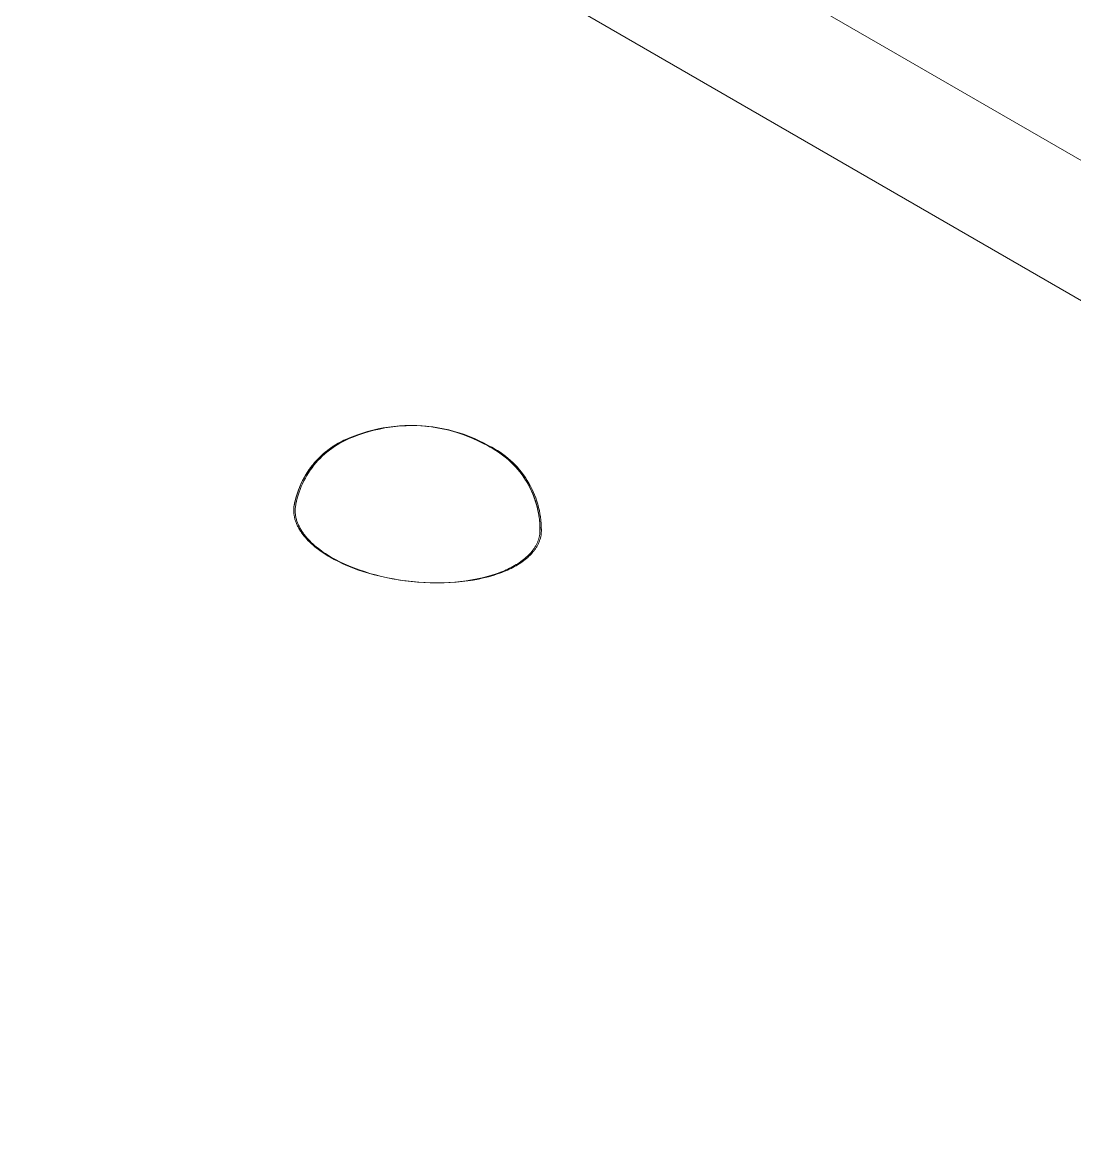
# Model space of a CAD drawing. Header units: millimetres. Extents: x -75 to 3710, y -20 to 2482.
# Drawn here: x 2582.9 to 2633.4, y 1341.4 to 1395.1 of the extents above; entities that cross this region are included whole.
import ezdxf

# ---------------------------------------------------------------- set-up
doc = ezdxf.new("R2010")
doc.units = ezdxf.units.MM
doc.layers.add('ZANO_R', color=7, linetype='Continuous', lineweight=0)

msp = doc.modelspace()

# ---------------------------------------------------------------- linework, layer by layer
at = {"layer": 'ZANO_R'}
for p, q in [((2546.639, 1438.742), (3541.443, 864.391)), ((2541.628, 1434.928), (2703.688, 1341.363)), ((2599.492, 1375.488), (2599.742, 1375.554)), ((2599.492, 1375.488), (2599.742, 1375.554)), ((2599.492, 1375.488), (2599.742, 1375.554)), ((2599.492, 1375.488), (2599.742, 1375.554)), ((2599.561, 1375.483), (2599.81, 1375.55)), ((2599.742, 1375.554), (2599.993, 1375.613)), ((2599.742, 1375.554), (2599.993, 1375.613)), ((2599.742, 1375.554), (2599.993, 1375.613)), ((2599.742, 1375.554), (2599.993, 1375.613)), ((2599.81, 1375.55), (2600.062, 1375.608)), ((2599.993, 1375.613), (2600.247, 1375.662)), ((2599.993, 1375.613), (2600.247, 1375.662)), ((2599.993, 1375.613), (2600.247, 1375.662)), ((2599.993, 1375.613), (2600.247, 1375.662)), ((2600.062, 1375.608), (2600.315, 1375.657)), ((2600.247, 1375.662), (2600.501, 1375.703)), ((2600.247, 1375.662), (2600.501, 1375.703)), ((2600.247, 1375.662), (2600.501, 1375.703)), ((2600.247, 1375.662), (2600.501, 1375.703)), ((2600.315, 1375.657), (2600.57, 1375.698)), ((2600.501, 1375.703), (2600.758, 1375.735)), ((2600.501, 1375.703), (2600.758, 1375.735)), ((2600.501, 1375.703), (2600.758, 1375.735)), ((2600.501, 1375.703), (2600.758, 1375.735)), ((2600.57, 1375.698), (2600.826, 1375.73)), ((2600.758, 1375.735), (2601.015, 1375.758)), ((2600.758, 1375.735), (2601.015, 1375.758)), ((2600.758, 1375.735), (2601.015, 1375.758)), ((2600.758, 1375.735), (2601.015, 1375.758)), ((2600.826, 1375.73), (2601.083, 1375.753)), ((2601.015, 1375.758), (2601.272, 1375.772)), ((2601.015, 1375.758), (2601.272, 1375.772)), ((2601.015, 1375.758), (2601.272, 1375.772)), ((2601.015, 1375.758), (2601.272, 1375.772)), ((2601.083, 1375.753), (2601.341, 1375.767)), ((2601.272, 1375.772), (2601.53, 1375.777)), ((2601.272, 1375.772), (2601.53, 1375.777)), ((2601.272, 1375.772), (2601.53, 1375.777)), ((2601.272, 1375.772), (2601.53, 1375.777)), ((2601.341, 1375.767), (2601.599, 1375.772)), ((2601.53, 1375.777), (2601.789, 1375.774)), ((2601.53, 1375.777), (2601.789, 1375.774)), ((2601.53, 1375.777), (2601.789, 1375.774)), ((2601.53, 1375.777), (2601.789, 1375.774)), ((2601.599, 1375.772), (2601.857, 1375.769)), ((2601.789, 1375.774), (2602.046, 1375.761)), ((2601.789, 1375.774), (2602.046, 1375.761)), ((2601.789, 1375.774), (2602.046, 1375.761)), ((2601.789, 1375.774), (2602.046, 1375.761)), ((2601.857, 1375.769), (2602.115, 1375.756)), ((2602.046, 1375.761), (2602.304, 1375.74)), ((2602.046, 1375.761), (2602.304, 1375.74)), ((2602.046, 1375.761), (2602.304, 1375.74)), ((2602.046, 1375.761), (2602.304, 1375.74)), ((2602.115, 1375.756), (2602.372, 1375.735)), ((2602.304, 1375.74), (2602.56, 1375.71)), ((2602.304, 1375.74), (2602.56, 1375.71)), ((2602.304, 1375.74), (2602.56, 1375.71)), ((2602.304, 1375.74), (2602.56, 1375.71)), ((2602.372, 1375.735), (2602.628, 1375.705)), ((2602.56, 1375.71), (2602.815, 1375.671)), ((2602.56, 1375.71), (2602.815, 1375.671)), ((2602.56, 1375.71), (2602.815, 1375.671)), ((2602.56, 1375.71), (2602.815, 1375.671)), ((2602.628, 1375.705), (2602.883, 1375.666)), ((2602.815, 1375.671), (2603.069, 1375.623)), ((2602.815, 1375.671), (2603.069, 1375.623)), ((2602.815, 1375.671), (2603.069, 1375.623)), ((2602.815, 1375.671), (2603.069, 1375.623)), ((2602.883, 1375.666), (2603.137, 1375.618)), ((2603.069, 1375.623), (2603.321, 1375.567)), ((2603.069, 1375.623), (2603.321, 1375.567)), ((2603.069, 1375.623), (2603.321, 1375.567)), ((2603.069, 1375.623), (2603.321, 1375.567)), ((2603.137, 1375.618), (2603.389, 1375.562)), ((2603.321, 1375.567), (2603.57, 1375.501)), ((2603.321, 1375.567), (2603.57, 1375.501)), ((2603.321, 1375.567), (2603.57, 1375.501)), ((2603.321, 1375.567), (2603.57, 1375.501)), ((2603.389, 1375.562), (2603.639, 1375.496)), ((2598.087, 1374.927), (2598.218, 1374.998)), ((2598.087, 1374.927), (2598.218, 1374.998)), ((2598.091, 1374.928), (2598.22, 1374.999)), ((2598.096, 1374.931), (2598.225, 1375.001)), ((2598.156, 1374.922), (2598.286, 1374.993)), ((2598.218, 1374.998), (2598.35, 1375.064)), ((2598.218, 1374.998), (2598.35, 1375.064)), ((2598.22, 1374.999), (2598.352, 1375.065)), ((2598.225, 1375.001), (2598.356, 1375.066)), ((2598.286, 1374.993), (2598.418, 1375.059)), ((2598.35, 1375.064), (2598.485, 1375.126)), ((2598.35, 1375.064), (2598.485, 1375.126)), ((2598.352, 1375.065), (2598.486, 1375.127)), ((2598.356, 1375.066), (2598.489, 1375.128)), ((2598.418, 1375.059), (2598.553, 1375.121)), ((2598.485, 1375.126), (2598.622, 1375.184)), ((2598.485, 1375.126), (2598.622, 1375.184)), ((2598.486, 1375.127), (2598.622, 1375.184)), ((2598.489, 1375.128), (2598.624, 1375.184)), ((2598.553, 1375.121), (2598.69, 1375.179)), ((2598.622, 1375.184), (2598.76, 1375.236)), ((2598.622, 1375.184), (2598.76, 1375.236)), ((2598.622, 1375.184), (2598.76, 1375.236)), ((2598.624, 1375.184), (2598.76, 1375.236)), ((2598.69, 1375.179), (2598.829, 1375.231)), ((2598.76, 1375.236), (2599.002, 1375.328)), ((2598.76, 1375.236), (2599.002, 1375.328)), ((2598.76, 1375.236), (2599.002, 1375.328)), ((2598.76, 1375.236), (2599.002, 1375.328)), ((2598.829, 1375.231), (2599.07, 1375.324)), ((2599.002, 1375.328), (2599.246, 1375.412)), ((2599.002, 1375.328), (2599.246, 1375.412)), ((2599.002, 1375.328), (2599.246, 1375.412)), ((2599.002, 1375.328), (2599.246, 1375.412)), ((2599.07, 1375.324), (2599.314, 1375.407)), ((2599.246, 1375.412), (2599.492, 1375.488)), ((2599.246, 1375.412), (2599.492, 1375.488)), ((2599.246, 1375.412), (2599.492, 1375.488)), ((2599.246, 1375.412), (2599.492, 1375.488)), ((2599.314, 1375.407), (2599.561, 1375.483)), ((2603.57, 1375.501), (2603.818, 1375.428)), ((2603.57, 1375.501), (2603.818, 1375.428)), ((2603.57, 1375.501), (2603.818, 1375.428)), ((2603.57, 1375.501), (2603.818, 1375.428)), ((2603.639, 1375.496), (2603.886, 1375.423)), ((2603.818, 1375.428), (2604.062, 1375.346)), ((2603.818, 1375.428), (2604.062, 1375.346)), ((2603.818, 1375.428), (2604.062, 1375.346)), ((2603.818, 1375.428), (2604.062, 1375.346)), ((2603.886, 1375.423), (2604.131, 1375.341)), ((2604.062, 1375.346), (2604.304, 1375.255)), ((2604.062, 1375.346), (2604.304, 1375.255)), ((2604.062, 1375.346), (2604.304, 1375.255)), ((2604.062, 1375.346), (2604.304, 1375.255)), ((2604.131, 1375.341), (2604.372, 1375.25)), ((2604.304, 1375.255), (2604.543, 1375.156)), ((2604.304, 1375.255), (2604.543, 1375.156)), ((2604.304, 1375.255), (2604.543, 1375.156)), ((2604.304, 1375.255), (2604.543, 1375.156)), ((2604.372, 1375.25), (2604.611, 1375.151)), ((2604.543, 1375.156), (2604.777, 1375.049)), ((2604.543, 1375.156), (2604.777, 1375.049)), ((2604.543, 1375.156), (2604.777, 1375.049)), ((2604.543, 1375.156), (2604.777, 1375.049)), ((2604.611, 1375.151), (2604.846, 1375.044)), ((2604.777, 1375.049), (2605.009, 1374.934)), ((2604.777, 1375.049), (2605.009, 1374.934)), ((2604.777, 1375.049), (2605.009, 1374.934)), ((2604.777, 1375.049), (2605.009, 1374.934)), ((2604.846, 1375.044), (2605.077, 1374.929)), ((2597.364, 1374.41), (2597.477, 1374.506)), ((2597.364, 1374.41), (2597.477, 1374.506)), ((2597.371, 1374.415), (2597.483, 1374.51)), ((2597.381, 1374.423), (2597.493, 1374.518)), ((2597.433, 1374.405), (2597.545, 1374.501)), ((2597.477, 1374.506), (2597.593, 1374.598)), ((2597.477, 1374.506), (2597.593, 1374.598)), ((2597.483, 1374.51), (2597.599, 1374.602)), ((2597.493, 1374.518), (2597.608, 1374.608)), ((2597.545, 1374.501), (2597.662, 1374.593)), ((2597.593, 1374.598), (2597.712, 1374.687)), ((2597.593, 1374.598), (2597.712, 1374.687)), ((2597.599, 1374.602), (2597.718, 1374.69)), ((2597.608, 1374.608), (2597.726, 1374.695)), ((2597.662, 1374.593), (2597.781, 1374.682)), ((2597.712, 1374.687), (2597.835, 1374.771)), ((2597.712, 1374.687), (2597.835, 1374.771)), ((2597.718, 1374.69), (2597.839, 1374.774)), ((2597.726, 1374.695), (2597.847, 1374.778)), ((2597.781, 1374.682), (2597.903, 1374.766)), ((2597.835, 1374.771), (2597.96, 1374.851)), ((2597.835, 1374.771), (2597.96, 1374.851)), ((2597.839, 1374.774), (2597.964, 1374.853)), ((2597.847, 1374.778), (2597.97, 1374.856)), ((2597.903, 1374.766), (2598.028, 1374.846)), ((2597.96, 1374.851), (2598.087, 1374.927)), ((2597.96, 1374.851), (2598.087, 1374.927)), ((2597.964, 1374.853), (2598.091, 1374.928)), ((2597.97, 1374.856), (2598.096, 1374.931)), ((2598.028, 1374.846), (2598.156, 1374.922)), ((2605.009, 1374.934), (2605.236, 1374.811)), ((2605.009, 1374.934), (2605.236, 1374.811)), ((2605.009, 1374.934), (2605.236, 1374.811)), ((2605.009, 1374.934), (2605.236, 1374.811)), ((2605.077, 1374.929), (2605.304, 1374.806)), ((2605.236, 1374.811), (2605.375, 1374.74)), ((2605.236, 1374.811), (2605.375, 1374.74)), ((2605.236, 1374.811), (2605.375, 1374.74)), ((2605.236, 1374.811), (2605.374, 1374.741)), ((2605.304, 1374.806), (2605.443, 1374.735)), ((2605.374, 1374.741), (2605.509, 1374.665)), ((2605.375, 1374.74), (2605.512, 1374.664)), ((2605.375, 1374.74), (2605.511, 1374.664)), ((2605.375, 1374.74), (2605.512, 1374.664)), ((2605.443, 1374.735), (2605.581, 1374.659)), ((2605.509, 1374.665), (2605.642, 1374.585)), ((2605.511, 1374.664), (2605.645, 1374.584)), ((2605.512, 1374.664), (2605.647, 1374.583)), ((2605.512, 1374.664), (2605.647, 1374.583)), ((2605.581, 1374.659), (2605.715, 1374.578)), ((2605.642, 1374.585), (2605.772, 1374.5)), ((2605.645, 1374.584), (2605.776, 1374.498)), ((2605.647, 1374.583), (2605.778, 1374.498)), ((2605.647, 1374.583), (2605.778, 1374.498)), ((2605.715, 1374.578), (2605.846, 1374.493)), ((2605.772, 1374.5), (2605.899, 1374.411)), ((2605.776, 1374.498), (2605.904, 1374.409)), ((2605.778, 1374.498), (2605.906, 1374.408)), ((2605.778, 1374.498), (2605.906, 1374.408)), ((2605.846, 1374.493), (2605.975, 1374.403)), ((2596.853, 1373.873), (2596.948, 1373.987)), ((2596.853, 1373.873), (2596.948, 1373.987)), ((2596.861, 1373.882), (2596.956, 1373.996)), ((2596.874, 1373.897), (2596.968, 1374.009)), ((2596.922, 1373.868), (2597.016, 1373.982)), ((2596.948, 1373.987), (2597.047, 1374.098)), ((2596.948, 1373.987), (2597.047, 1374.098)), ((2596.956, 1373.996), (2597.054, 1374.106)), ((2596.968, 1374.009), (2597.066, 1374.118)), ((2597.016, 1373.982), (2597.115, 1374.093)), ((2597.047, 1374.098), (2597.149, 1374.206)), ((2597.047, 1374.098), (2597.149, 1374.206)), ((2597.054, 1374.106), (2597.156, 1374.212)), ((2597.066, 1374.118), (2597.168, 1374.223)), ((2597.115, 1374.093), (2597.217, 1374.201)), ((2597.149, 1374.206), (2597.255, 1374.31)), ((2597.149, 1374.206), (2597.255, 1374.31)), ((2597.156, 1374.212), (2597.262, 1374.315)), ((2597.168, 1374.223), (2597.273, 1374.325)), ((2597.217, 1374.201), (2597.323, 1374.305)), ((2597.255, 1374.31), (2597.364, 1374.41)), ((2597.255, 1374.31), (2597.364, 1374.41)), ((2597.262, 1374.315), (2597.371, 1374.415)), ((2597.273, 1374.325), (2597.381, 1374.423)), ((2597.323, 1374.305), (2597.433, 1374.405)), ((2605.899, 1374.411), (2606.023, 1374.318)), ((2605.904, 1374.409), (2606.029, 1374.314)), ((2605.906, 1374.408), (2606.031, 1374.313)), ((2605.906, 1374.408), (2606.031, 1374.313)), ((2605.975, 1374.403), (2606.1, 1374.308)), ((2606.023, 1374.318), (2606.144, 1374.221)), ((2606.029, 1374.314), (2606.151, 1374.216)), ((2606.031, 1374.313), (2606.153, 1374.214)), ((2606.031, 1374.313), (2606.153, 1374.214)), ((2606.1, 1374.308), (2606.222, 1374.209)), ((2606.144, 1374.221), (2606.261, 1374.119)), ((2606.151, 1374.216), (2606.269, 1374.113)), ((2606.153, 1374.214), (2606.271, 1374.111)), ((2606.153, 1374.214), (2606.271, 1374.111)), ((2606.222, 1374.209), (2606.34, 1374.106)), ((2606.261, 1374.119), (2606.375, 1374.013)), ((2606.269, 1374.113), (2606.383, 1374.007)), ((2606.271, 1374.111), (2606.386, 1374.004)), ((2606.271, 1374.111), (2606.386, 1374.004)), ((2606.34, 1374.106), (2606.454, 1373.999)), ((2606.375, 1374.013), (2606.485, 1373.904)), ((2606.383, 1374.007), (2606.494, 1373.896)), ((2606.386, 1374.004), (2606.497, 1373.893)), ((2606.386, 1374.004), (2606.497, 1373.893)), ((2606.454, 1373.999), (2606.565, 1373.888)), ((2606.485, 1373.904), (2606.591, 1373.791)), ((2596.442, 1373.257), (2596.516, 1373.386)), ((2596.442, 1373.257), (2596.516, 1373.386)), ((2596.449, 1373.271), (2596.523, 1373.398)), ((2596.462, 1373.293), (2596.536, 1373.419)), ((2596.51, 1373.252), (2596.584, 1373.381)), ((2596.516, 1373.386), (2596.594, 1373.512)), ((2596.516, 1373.386), (2596.594, 1373.512)), ((2596.523, 1373.398), (2596.602, 1373.524)), ((2596.536, 1373.419), (2596.614, 1373.543)), ((2596.584, 1373.381), (2596.662, 1373.507)), ((2596.594, 1373.512), (2596.676, 1373.635)), ((2596.594, 1373.512), (2596.676, 1373.635)), ((2596.602, 1373.524), (2596.684, 1373.646)), ((2596.614, 1373.543), (2596.697, 1373.664)), ((2596.662, 1373.507), (2596.744, 1373.63)), ((2596.676, 1373.635), (2596.763, 1373.756)), ((2596.676, 1373.635), (2596.763, 1373.756)), ((2596.684, 1373.646), (2596.771, 1373.766)), ((2596.697, 1373.664), (2596.783, 1373.782)), ((2596.744, 1373.63), (2596.831, 1373.751)), ((2596.763, 1373.756), (2596.853, 1373.873)), ((2596.763, 1373.756), (2596.853, 1373.873)), ((2596.771, 1373.766), (2596.861, 1373.882)), ((2596.783, 1373.782), (2596.874, 1373.897)), ((2596.831, 1373.751), (2596.922, 1373.868)), ((2606.494, 1373.896), (2606.6, 1373.782)), ((2606.497, 1373.893), (2606.604, 1373.779)), ((2606.497, 1373.893), (2606.604, 1373.779)), ((2606.565, 1373.888), (2606.672, 1373.774)), ((2606.591, 1373.791), (2606.693, 1373.674)), ((2606.6, 1373.782), (2606.703, 1373.664)), ((2606.604, 1373.779), (2606.706, 1373.66)), ((2606.604, 1373.779), (2606.706, 1373.66)), ((2606.672, 1373.774), (2606.775, 1373.655)), ((2606.693, 1373.674), (2606.791, 1373.554)), ((2606.703, 1373.664), (2606.801, 1373.543)), ((2606.706, 1373.66), (2606.805, 1373.538)), ((2606.706, 1373.66), (2606.805, 1373.538)), ((2606.775, 1373.655), (2606.873, 1373.533)), ((2606.791, 1373.554), (2606.885, 1373.43)), ((2606.801, 1373.543), (2606.895, 1373.418)), ((2606.805, 1373.538), (2606.899, 1373.413)), ((2606.805, 1373.538), (2606.899, 1373.413)), ((2606.873, 1373.533), (2606.968, 1373.408)), ((2606.885, 1373.43), (2606.975, 1373.303)), ((2606.895, 1373.418), (2606.985, 1373.29)), ((2606.899, 1373.413), (2606.989, 1373.284)), ((2606.899, 1373.413), (2606.989, 1373.284)), ((2606.968, 1373.408), (2607.057, 1373.28)), ((2596.192, 1372.719), (2596.248, 1372.857)), ((2596.192, 1372.719), (2596.248, 1372.857)), ((2596.199, 1372.737), (2596.255, 1372.873)), ((2596.209, 1372.765), (2596.266, 1372.9)), ((2596.248, 1372.857), (2596.308, 1372.992)), ((2596.248, 1372.857), (2596.308, 1372.992)), ((2596.255, 1372.873), (2596.315, 1373.008)), ((2596.261, 1372.714), (2596.316, 1372.852)), ((2596.266, 1372.9), (2596.327, 1373.033)), ((2596.308, 1372.992), (2596.373, 1373.126)), ((2596.308, 1372.992), (2596.373, 1373.126)), ((2596.315, 1373.008), (2596.38, 1373.14)), ((2596.316, 1372.852), (2596.376, 1372.987)), ((2596.327, 1373.033), (2596.392, 1373.164)), ((2596.373, 1373.126), (2596.442, 1373.257)), ((2596.373, 1373.126), (2596.442, 1373.257)), ((2596.376, 1372.987), (2596.441, 1373.121)), ((2596.38, 1373.14), (2596.449, 1373.271)), ((2596.392, 1373.164), (2596.462, 1373.293)), ((2596.441, 1373.121), (2596.51, 1373.252)), ((2606.975, 1373.303), (2607.06, 1373.174)), ((2606.985, 1373.29), (2607.07, 1373.159)), ((2606.989, 1373.284), (2607.074, 1373.153)), ((2606.989, 1373.284), (2607.074, 1373.153)), ((2607.057, 1373.28), (2607.143, 1373.148)), ((2607.06, 1373.174), (2607.141, 1373.041)), ((2607.07, 1373.159), (2607.151, 1373.025)), ((2607.074, 1373.153), (2607.155, 1373.018)), ((2607.074, 1373.153), (2607.155, 1373.018)), ((2607.141, 1373.041), (2607.217, 1372.906)), ((2607.143, 1373.148), (2607.223, 1373.013)), ((2607.151, 1373.025), (2607.227, 1372.888)), ((2607.155, 1373.018), (2607.231, 1372.881)), ((2607.155, 1373.018), (2607.231, 1372.881)), ((2607.217, 1372.906), (2607.288, 1372.768)), ((2607.223, 1373.013), (2607.299, 1372.876)), ((2607.227, 1372.888), (2607.298, 1372.749)), ((2607.231, 1372.881), (2607.302, 1372.742)), ((2607.231, 1372.881), (2607.302, 1372.742)), ((2607.299, 1372.876), (2607.37, 1372.737)), ((2596.019, 1372.152), (2596.055, 1372.296)), ((2596.019, 1372.152), (2596.055, 1372.296)), ((2596.023, 1372.173), (2596.06, 1372.316)), ((2596.03, 1372.208), (2596.068, 1372.35)), ((2596.055, 1372.296), (2596.096, 1372.438)), ((2596.055, 1372.296), (2596.096, 1372.438)), ((2596.06, 1372.316), (2596.101, 1372.458)), ((2596.068, 1372.35), (2596.11, 1372.49)), ((2596.088, 1372.147), (2596.123, 1372.291)), ((2596.096, 1372.438), (2596.142, 1372.579)), ((2596.096, 1372.438), (2596.142, 1372.579)), ((2596.101, 1372.458), (2596.148, 1372.598)), ((2596.11, 1372.49), (2596.158, 1372.628)), ((2596.123, 1372.291), (2596.164, 1372.433)), ((2596.142, 1372.579), (2596.192, 1372.719)), ((2596.142, 1372.579), (2596.192, 1372.719)), ((2596.148, 1372.598), (2596.199, 1372.737)), ((2596.158, 1372.628), (2596.209, 1372.765)), ((2596.164, 1372.433), (2596.21, 1372.574)), ((2596.21, 1372.574), (2596.261, 1372.714)), ((2607.288, 1372.768), (2607.355, 1372.628)), ((2607.298, 1372.749), (2607.365, 1372.607)), ((2607.302, 1372.742), (2607.368, 1372.599)), ((2607.302, 1372.742), (2607.368, 1372.599)), ((2607.355, 1372.628), (2607.417, 1372.485)), ((2607.365, 1372.607), (2607.426, 1372.463)), ((2607.368, 1372.599), (2607.429, 1372.455)), ((2607.368, 1372.599), (2607.429, 1372.455)), ((2607.37, 1372.737), (2607.436, 1372.594)), ((2607.417, 1372.485), (2607.473, 1372.341)), ((2607.426, 1372.463), (2607.482, 1372.318)), ((2607.429, 1372.455), (2607.485, 1372.309)), ((2607.429, 1372.455), (2607.485, 1372.309)), ((2607.436, 1372.594), (2607.498, 1372.45)), ((2607.473, 1372.341), (2607.525, 1372.195)), ((2607.482, 1372.318), (2607.533, 1372.17)), ((2607.485, 1372.309), (2607.536, 1372.16)), ((2607.485, 1372.309), (2607.536, 1372.16)), ((2607.498, 1372.45), (2607.554, 1372.304)), ((2607.554, 1372.304), (2607.605, 1372.155)), ((2595.956, 1371.779), (2595.954, 1371.738)), ((2595.956, 1371.779), (2595.954, 1371.738)), ((2595.959, 1371.82), (2595.956, 1371.779)), ((2595.959, 1371.82), (2595.956, 1371.779)), ((2595.962, 1371.861), (2595.959, 1371.82)), ((2595.962, 1371.861), (2595.959, 1371.82)), ((2595.962, 1371.861), (2595.988, 1372.007)), ((2595.962, 1371.861), (2595.988, 1372.007)), ((2595.965, 1371.884), (2595.992, 1372.029)), ((2595.969, 1371.922), (2595.997, 1372.065)), ((2595.988, 1372.007), (2596.019, 1372.152)), ((2595.988, 1372.007), (2596.019, 1372.152)), ((2595.992, 1372.029), (2596.023, 1372.173)), ((2595.997, 1372.065), (2596.03, 1372.208)), ((2596.023, 1371.733), (2596.024, 1371.774)), ((2596.024, 1371.774), (2596.027, 1371.815)), ((2596.027, 1371.815), (2596.031, 1371.856)), ((2596.031, 1371.856), (2596.057, 1372.002)), ((2596.057, 1372.002), (2596.088, 1372.147)), ((2607.525, 1372.195), (2607.572, 1372.047)), ((2607.533, 1372.17), (2607.579, 1372.02)), ((2607.536, 1372.16), (2607.582, 1372.01)), ((2607.536, 1372.16), (2607.582, 1372.01)), ((2607.572, 1372.047), (2607.614, 1371.897)), ((2607.579, 1372.02), (2607.62, 1371.87)), ((2607.582, 1372.01), (2607.623, 1371.859)), ((2607.582, 1372.01), (2607.623, 1371.859)), ((2607.605, 1372.155), (2607.65, 1372.005)), ((2607.614, 1371.897), (2607.65, 1371.746)), ((2607.62, 1371.87), (2607.656, 1371.717)), ((2607.623, 1371.859), (2607.658, 1371.706)), ((2607.623, 1371.859), (2607.658, 1371.706)), ((2607.65, 1372.005), (2607.691, 1371.854)), ((2607.691, 1371.854), (2607.726, 1371.701)), ((2595.954, 1371.738), (2595.954, 1371.697)), ((2595.954, 1371.738), (2595.954, 1371.697)), ((2595.954, 1371.697), (2595.955, 1371.656)), ((2595.954, 1371.697), (2595.955, 1371.656)), ((2595.955, 1371.656), (2595.957, 1371.615)), ((2595.955, 1371.656), (2595.957, 1371.615)), ((2595.957, 1371.615), (2595.96, 1371.574)), ((2595.957, 1371.615), (2595.96, 1371.574)), ((2595.96, 1371.574), (2595.964, 1371.533)), ((2595.96, 1371.574), (2595.964, 1371.533)), ((2595.964, 1371.533), (2595.969, 1371.491)), ((2595.964, 1371.533), (2595.969, 1371.491)), ((2595.969, 1371.491), (2595.976, 1371.45)), ((2595.969, 1371.491), (2595.976, 1371.45)), ((2595.976, 1371.45), (2595.983, 1371.409)), ((2595.976, 1371.45), (2595.983, 1371.409)), ((2595.983, 1371.409), (2595.992, 1371.367)), ((2595.983, 1371.409), (2595.992, 1371.367)), ((2595.992, 1371.367), (2596.002, 1371.326)), ((2595.992, 1371.367), (2596.002, 1371.326)), ((2596.002, 1371.326), (2596.013, 1371.284)), ((2596.002, 1371.326), (2596.013, 1371.284)), ((2596.013, 1371.284), (2596.025, 1371.243)), ((2596.013, 1371.284), (2596.025, 1371.243)), ((2596.022, 1371.692), (2596.023, 1371.733)), ((2596.023, 1371.651), (2596.022, 1371.692)), ((2596.025, 1371.61), (2596.023, 1371.651)), ((2596.028, 1371.569), (2596.025, 1371.61)), ((2596.025, 1371.243), (2596.038, 1371.202)), ((2596.025, 1371.243), (2596.038, 1371.202)), ((2596.032, 1371.528), (2596.028, 1371.569)), ((2596.038, 1371.486), (2596.032, 1371.528)), ((2596.044, 1371.445), (2596.038, 1371.486)), ((2596.052, 1371.404), (2596.044, 1371.445)), ((2596.06, 1371.362), (2596.052, 1371.404)), ((2596.07, 1371.321), (2596.06, 1371.362)), ((2596.081, 1371.28), (2596.07, 1371.321)), ((2596.093, 1371.238), (2596.081, 1371.28)), ((2596.106, 1371.197), (2596.093, 1371.238)), ((2607.65, 1371.746), (2607.681, 1371.594)), ((2607.656, 1371.717), (2607.686, 1371.564)), ((2607.658, 1371.706), (2607.687, 1371.552)), ((2607.658, 1371.706), (2607.687, 1371.552)), ((2607.681, 1371.594), (2607.707, 1371.441)), ((2607.686, 1371.564), (2607.711, 1371.41)), ((2607.687, 1371.552), (2607.712, 1371.397)), ((2607.687, 1371.552), (2607.712, 1371.397)), ((2607.707, 1371.441), (2607.728, 1371.288)), ((2607.711, 1371.41), (2607.73, 1371.254)), ((2607.712, 1371.397), (2607.731, 1371.242)), ((2607.712, 1371.397), (2607.731, 1371.242)), ((2607.726, 1371.701), (2607.756, 1371.547)), ((2607.728, 1371.288), (2607.743, 1371.133)), ((2607.73, 1371.254), (2607.744, 1371.099)), ((2607.731, 1371.242), (2607.744, 1371.085)), ((2607.731, 1371.242), (2607.744, 1371.085)), ((2607.756, 1371.547), (2607.78, 1371.392)), ((2607.78, 1371.392), (2607.799, 1371.237)), ((2607.799, 1371.237), (2607.813, 1371.08)), ((2596.038, 1371.202), (2596.052, 1371.161)), ((2596.038, 1371.202), (2596.052, 1371.161)), ((2596.052, 1371.161), (2596.067, 1371.12)), ((2596.052, 1371.161), (2596.067, 1371.12)), ((2596.067, 1371.12), (2596.083, 1371.078)), ((2596.067, 1371.12), (2596.083, 1371.078)), ((2596.083, 1371.078), (2596.101, 1371.037)), ((2596.083, 1371.078), (2596.101, 1371.037)), ((2596.101, 1371.037), (2596.119, 1370.997)), ((2596.101, 1371.037), (2596.119, 1370.997)), ((2596.12, 1371.156), (2596.106, 1371.197)), ((2596.119, 1370.997), (2596.138, 1370.956)), ((2596.119, 1370.997), (2596.138, 1370.956)), ((2596.135, 1371.115), (2596.12, 1371.156)), ((2596.151, 1371.074), (2596.135, 1371.115)), ((2596.138, 1370.956), (2596.159, 1370.915)), ((2596.138, 1370.956), (2596.159, 1370.915)), ((2596.169, 1371.033), (2596.151, 1371.074)), ((2596.159, 1370.915), (2596.18, 1370.875)), ((2596.159, 1370.915), (2596.18, 1370.875)), ((2596.187, 1370.992), (2596.169, 1371.033)), ((2596.18, 1370.875), (2596.203, 1370.834)), ((2596.18, 1370.875), (2596.203, 1370.834)), ((2596.207, 1370.951), (2596.187, 1370.992)), ((2596.203, 1370.834), (2596.226, 1370.794)), ((2596.203, 1370.834), (2596.226, 1370.794)), ((2596.227, 1370.91), (2596.207, 1370.951)), ((2596.226, 1370.794), (2596.251, 1370.754)), ((2596.226, 1370.794), (2596.251, 1370.754)), ((2596.249, 1370.87), (2596.227, 1370.91)), ((2596.271, 1370.829), (2596.249, 1370.87)), ((2596.251, 1370.754), (2596.276, 1370.714)), ((2596.251, 1370.754), (2596.276, 1370.714)), ((2596.294, 1370.789), (2596.271, 1370.829)), ((2596.276, 1370.714), (2596.302, 1370.674)), ((2596.276, 1370.714), (2596.302, 1370.674)), ((2596.319, 1370.749), (2596.294, 1370.789)), ((2596.344, 1370.709), (2596.319, 1370.749)), ((2596.371, 1370.669), (2596.344, 1370.709)), ((2607.743, 1371.133), (2607.753, 1370.978)), ((2607.744, 1371.099), (2607.753, 1370.943)), ((2607.744, 1371.085), (2607.753, 1370.929)), ((2607.744, 1371.085), (2607.753, 1370.929)), ((2607.755, 1370.772), (2607.752, 1370.615)), ((2607.755, 1370.772), (2607.752, 1370.615)), ((2607.753, 1370.978), (2607.758, 1370.823)), ((2607.753, 1370.943), (2607.756, 1370.786)), ((2607.753, 1370.929), (2607.755, 1370.772)), ((2607.753, 1370.929), (2607.755, 1370.772)), ((2607.756, 1370.786), (2607.754, 1370.63)), ((2607.758, 1370.823), (2607.757, 1370.668)), ((2607.813, 1371.08), (2607.821, 1370.924)), ((2607.821, 1370.924), (2607.823, 1370.767)), ((2607.823, 1370.767), (2607.821, 1370.61)), ((2596.302, 1370.674), (2596.33, 1370.635)), ((2596.302, 1370.674), (2596.33, 1370.635)), ((2596.33, 1370.635), (2596.358, 1370.596)), ((2596.33, 1370.635), (2596.358, 1370.596)), ((2596.358, 1370.596), (2596.387, 1370.556)), ((2596.358, 1370.596), (2596.387, 1370.556)), ((2596.398, 1370.63), (2596.371, 1370.669)), ((2596.387, 1370.556), (2596.448, 1370.479)), ((2596.387, 1370.556), (2596.448, 1370.479)), ((2596.426, 1370.591), (2596.398, 1370.63)), ((2596.455, 1370.552), (2596.426, 1370.591)), ((2596.448, 1370.479), (2596.512, 1370.402)), ((2596.448, 1370.479), (2596.512, 1370.402)), ((2596.516, 1370.474), (2596.455, 1370.552)), ((2596.512, 1370.402), (2596.58, 1370.327)), ((2596.512, 1370.402), (2596.58, 1370.327)), ((2596.581, 1370.397), (2596.516, 1370.474)), ((2596.58, 1370.327), (2596.651, 1370.252)), ((2596.58, 1370.327), (2596.651, 1370.252)), ((2596.648, 1370.322), (2596.581, 1370.397)), ((2596.719, 1370.247), (2596.648, 1370.322)), ((2596.651, 1370.252), (2596.725, 1370.179)), ((2596.651, 1370.252), (2596.725, 1370.179)), ((2596.793, 1370.174), (2596.719, 1370.247)), ((2596.725, 1370.179), (2596.802, 1370.107)), ((2596.725, 1370.179), (2596.802, 1370.107)), ((2596.87, 1370.102), (2596.793, 1370.174)), ((2607.618, 1370.133), (2607.633, 1370.167)), ((2607.618, 1370.133), (2607.633, 1370.167)), ((2607.633, 1370.167), (2607.647, 1370.2)), ((2607.633, 1370.167), (2607.647, 1370.2)), ((2607.647, 1370.2), (2607.66, 1370.234)), ((2607.647, 1370.2), (2607.66, 1370.234)), ((2607.66, 1370.234), (2607.673, 1370.268)), ((2607.66, 1370.234), (2607.673, 1370.268)), ((2607.673, 1370.268), (2607.684, 1370.302)), ((2607.673, 1370.268), (2607.684, 1370.302)), ((2607.684, 1370.302), (2607.695, 1370.336)), ((2607.684, 1370.302), (2607.695, 1370.336)), ((2607.701, 1370.162), (2607.686, 1370.128)), ((2607.695, 1370.336), (2607.705, 1370.371)), ((2607.695, 1370.336), (2607.705, 1370.371)), ((2607.715, 1370.195), (2607.701, 1370.162)), ((2607.705, 1370.371), (2607.715, 1370.405)), ((2607.705, 1370.371), (2607.715, 1370.405)), ((2607.715, 1370.405), (2607.723, 1370.44)), ((2607.715, 1370.405), (2607.723, 1370.44)), ((2607.728, 1370.229), (2607.715, 1370.195)), ((2607.723, 1370.44), (2607.731, 1370.475)), ((2607.723, 1370.44), (2607.731, 1370.475)), ((2607.741, 1370.263), (2607.728, 1370.229)), ((2607.731, 1370.475), (2607.737, 1370.51)), ((2607.731, 1370.475), (2607.737, 1370.51)), ((2607.737, 1370.51), (2607.743, 1370.545)), ((2607.737, 1370.51), (2607.743, 1370.545)), ((2607.753, 1370.297), (2607.741, 1370.263)), ((2607.743, 1370.545), (2607.748, 1370.58)), ((2607.743, 1370.545), (2607.748, 1370.58)), ((2607.748, 1370.58), (2607.752, 1370.615)), ((2607.748, 1370.58), (2607.752, 1370.615)), ((2607.764, 1370.331), (2607.753, 1370.297)), ((2607.774, 1370.366), (2607.764, 1370.331)), ((2607.783, 1370.4), (2607.774, 1370.366)), ((2607.791, 1370.435), (2607.783, 1370.4)), ((2607.799, 1370.47), (2607.791, 1370.435)), ((2607.806, 1370.505), (2607.799, 1370.47)), ((2607.811, 1370.54), (2607.806, 1370.505)), ((2607.816, 1370.575), (2607.811, 1370.54)), ((2607.821, 1370.61), (2607.816, 1370.575)), ((2596.802, 1370.107), (2596.882, 1370.036)), ((2596.802, 1370.107), (2596.882, 1370.036)), ((2596.95, 1370.031), (2596.87, 1370.102)), ((2596.882, 1370.036), (2596.964, 1369.967)), ((2596.882, 1370.036), (2596.964, 1369.967)), ((2597.032, 1369.962), (2596.95, 1370.031)), ((2596.964, 1369.967), (2597.049, 1369.898)), ((2596.964, 1369.967), (2597.049, 1369.898)), ((2597.117, 1369.893), (2597.032, 1369.962)), ((2597.049, 1369.898), (2597.136, 1369.832)), ((2597.049, 1369.898), (2597.136, 1369.832)), ((2597.204, 1369.827), (2597.117, 1369.893)), ((2597.136, 1369.832), (2597.226, 1369.766)), ((2597.136, 1369.832), (2597.226, 1369.766)), ((2597.294, 1369.761), (2597.204, 1369.827)), ((2597.226, 1369.766), (2597.317, 1369.702)), ((2597.226, 1369.766), (2597.317, 1369.702)), ((2597.385, 1369.697), (2597.294, 1369.761)), ((2597.317, 1369.702), (2597.41, 1369.64)), ((2597.317, 1369.702), (2597.41, 1369.64)), ((2597.479, 1369.635), (2597.385, 1369.697)), ((2597.41, 1369.64), (2597.506, 1369.579)), ((2597.41, 1369.64), (2597.506, 1369.579)), ((2597.574, 1369.574), (2597.479, 1369.635)), ((2607.22, 1369.573), (2607.275, 1369.631)), ((2607.22, 1369.573), (2607.275, 1369.631)), ((2607.275, 1369.631), (2607.328, 1369.691)), ((2607.275, 1369.631), (2607.328, 1369.691)), ((2607.343, 1369.626), (2607.288, 1369.568)), ((2607.328, 1369.691), (2607.353, 1369.721)), ((2607.328, 1369.691), (2607.353, 1369.721)), ((2607.396, 1369.686), (2607.343, 1369.626)), ((2607.353, 1369.721), (2607.378, 1369.751)), ((2607.353, 1369.721), (2607.378, 1369.751)), ((2607.378, 1369.751), (2607.402, 1369.781)), ((2607.378, 1369.751), (2607.402, 1369.781)), ((2607.422, 1369.716), (2607.396, 1369.686)), ((2607.402, 1369.781), (2607.425, 1369.812)), ((2607.402, 1369.781), (2607.425, 1369.812)), ((2607.446, 1369.746), (2607.422, 1369.716)), ((2607.425, 1369.812), (2607.448, 1369.843)), ((2607.425, 1369.812), (2607.448, 1369.843)), ((2607.47, 1369.776), (2607.446, 1369.746)), ((2607.448, 1369.843), (2607.47, 1369.874)), ((2607.448, 1369.843), (2607.47, 1369.874)), ((2607.47, 1369.874), (2607.491, 1369.906)), ((2607.47, 1369.874), (2607.491, 1369.906)), ((2607.494, 1369.807), (2607.47, 1369.776)), ((2607.491, 1369.906), (2607.511, 1369.938)), ((2607.491, 1369.906), (2607.511, 1369.938)), ((2607.516, 1369.838), (2607.494, 1369.807)), ((2607.511, 1369.938), (2607.531, 1369.97)), ((2607.511, 1369.938), (2607.531, 1369.97)), ((2607.538, 1369.87), (2607.516, 1369.838)), ((2607.531, 1369.97), (2607.55, 1370.002)), ((2607.531, 1369.97), (2607.55, 1370.002)), ((2607.559, 1369.901), (2607.538, 1369.87)), ((2607.55, 1370.002), (2607.568, 1370.035)), ((2607.55, 1370.002), (2607.568, 1370.035)), ((2607.58, 1369.933), (2607.559, 1369.901)), ((2607.568, 1370.035), (2607.585, 1370.067)), ((2607.568, 1370.035), (2607.585, 1370.067)), ((2607.599, 1369.965), (2607.58, 1369.933)), ((2607.585, 1370.067), (2607.602, 1370.1)), ((2607.585, 1370.067), (2607.602, 1370.1)), ((2607.618, 1369.997), (2607.599, 1369.965)), ((2607.602, 1370.1), (2607.618, 1370.133)), ((2607.602, 1370.1), (2607.618, 1370.133)), ((2607.636, 1370.03), (2607.618, 1369.997)), ((2607.654, 1370.062), (2607.636, 1370.03)), ((2607.67, 1370.095), (2607.654, 1370.062)), ((2607.686, 1370.128), (2607.67, 1370.095)), ((2597.506, 1369.579), (2597.602, 1369.519)), ((2597.506, 1369.579), (2597.602, 1369.519)), ((2597.671, 1369.514), (2597.574, 1369.574)), ((2597.602, 1369.519), (2597.701, 1369.461)), ((2597.602, 1369.519), (2597.701, 1369.461)), ((2597.769, 1369.456), (2597.671, 1369.514)), ((2597.701, 1369.461), (2597.892, 1369.355)), ((2597.701, 1369.461), (2597.892, 1369.355)), ((2597.96, 1369.35), (2597.769, 1369.456)), ((2597.892, 1369.355), (2598.094, 1369.251)), ((2597.892, 1369.355), (2598.094, 1369.251)), ((2598.162, 1369.246), (2597.96, 1369.35)), ((2598.094, 1369.251), (2598.308, 1369.149)), ((2598.094, 1369.251), (2598.308, 1369.149)), ((2598.376, 1369.145), (2598.162, 1369.246)), ((2598.308, 1369.149), (2598.533, 1369.051)), ((2598.308, 1369.149), (2598.533, 1369.051)), ((2598.601, 1369.046), (2598.376, 1369.145)), ((2606.54, 1369.062), (2606.617, 1369.107)), ((2606.54, 1369.062), (2606.617, 1369.107)), ((2606.685, 1369.102), (2606.608, 1369.057)), ((2606.617, 1369.107), (2606.692, 1369.153)), ((2606.617, 1369.107), (2606.692, 1369.153)), ((2606.76, 1369.149), (2606.685, 1369.102)), ((2606.692, 1369.153), (2606.765, 1369.201)), ((2606.692, 1369.153), (2606.765, 1369.201)), ((2606.833, 1369.197), (2606.76, 1369.149)), ((2606.765, 1369.201), (2606.837, 1369.251)), ((2606.765, 1369.201), (2606.837, 1369.251)), ((2606.905, 1369.246), (2606.833, 1369.197)), ((2606.837, 1369.251), (2606.906, 1369.301)), ((2606.837, 1369.251), (2606.906, 1369.301)), ((2606.974, 1369.296), (2606.905, 1369.246)), ((2606.906, 1369.301), (2606.973, 1369.353)), ((2606.906, 1369.301), (2606.973, 1369.353)), ((2606.973, 1369.353), (2607.038, 1369.406)), ((2606.973, 1369.353), (2607.038, 1369.406)), ((2607.042, 1369.348), (2606.974, 1369.296)), ((2607.038, 1369.406), (2607.101, 1369.461)), ((2607.038, 1369.406), (2607.101, 1369.461)), ((2607.107, 1369.401), (2607.042, 1369.348)), ((2607.101, 1369.461), (2607.162, 1369.516)), ((2607.101, 1369.461), (2607.162, 1369.516)), ((2607.169, 1369.456), (2607.107, 1369.401)), ((2607.162, 1369.516), (2607.22, 1369.573)), ((2607.162, 1369.516), (2607.22, 1369.573)), ((2607.23, 1369.512), (2607.169, 1369.456)), ((2607.288, 1369.568), (2607.23, 1369.512)), ((2598.533, 1369.051), (2598.768, 1368.955)), ((2598.533, 1369.051), (2598.768, 1368.955)), ((2598.837, 1368.95), (2598.601, 1369.046)), ((2598.768, 1368.955), (2599.014, 1368.864)), ((2598.768, 1368.955), (2599.014, 1368.864)), ((2599.083, 1368.859), (2598.837, 1368.95)), ((2599.014, 1368.864), (2599.27, 1368.777)), ((2599.014, 1368.864), (2599.27, 1368.777)), ((2599.339, 1368.772), (2599.083, 1368.859)), ((2599.27, 1368.777), (2599.535, 1368.695)), ((2599.27, 1368.777), (2599.535, 1368.695)), ((2599.604, 1368.69), (2599.339, 1368.772)), ((2599.535, 1368.695), (2599.809, 1368.619)), ((2599.535, 1368.695), (2599.809, 1368.619)), ((2599.877, 1368.614), (2599.604, 1368.69)), ((2599.809, 1368.619), (2600.09, 1368.548)), ((2599.809, 1368.619), (2600.09, 1368.548)), ((2600.158, 1368.543), (2599.877, 1368.614)), ((2600.09, 1368.548), (2600.378, 1368.484)), ((2600.09, 1368.548), (2600.378, 1368.484)), ((2600.446, 1368.479), (2600.158, 1368.543)), ((2604.988, 1368.476), (2605.223, 1368.535)), ((2604.988, 1368.476), (2605.223, 1368.535)), ((2605.291, 1368.53), (2605.056, 1368.471)), ((2605.223, 1368.535), (2605.446, 1368.599)), ((2605.223, 1368.535), (2605.446, 1368.599)), ((2605.514, 1368.594), (2605.291, 1368.53)), ((2605.446, 1368.599), (2605.658, 1368.668)), ((2605.446, 1368.599), (2605.658, 1368.668)), ((2605.727, 1368.663), (2605.514, 1368.594)), ((2605.658, 1368.668), (2605.76, 1368.704)), ((2605.658, 1368.668), (2605.76, 1368.704)), ((2605.829, 1368.699), (2605.727, 1368.663)), ((2605.76, 1368.704), (2605.859, 1368.741)), ((2605.76, 1368.704), (2605.859, 1368.741)), ((2605.928, 1368.736), (2605.829, 1368.699)), ((2605.859, 1368.741), (2605.956, 1368.779)), ((2605.859, 1368.741), (2605.956, 1368.779)), ((2606.024, 1368.774), (2605.928, 1368.736)), ((2605.956, 1368.779), (2606.049, 1368.818)), ((2605.956, 1368.779), (2606.049, 1368.818)), ((2606.117, 1368.813), (2606.024, 1368.774)), ((2606.049, 1368.818), (2606.134, 1368.855)), ((2606.049, 1368.818), (2606.134, 1368.855)), ((2606.202, 1368.85), (2606.117, 1368.813)), ((2606.134, 1368.855), (2606.218, 1368.894)), ((2606.134, 1368.855), (2606.218, 1368.894)), ((2606.286, 1368.889), (2606.202, 1368.85)), ((2606.218, 1368.894), (2606.3, 1368.934)), ((2606.218, 1368.894), (2606.3, 1368.934)), ((2606.369, 1368.929), (2606.286, 1368.889)), ((2606.3, 1368.934), (2606.382, 1368.975)), ((2606.3, 1368.934), (2606.382, 1368.975)), ((2606.45, 1368.97), (2606.369, 1368.929)), ((2606.382, 1368.975), (2606.462, 1369.018)), ((2606.382, 1368.975), (2606.462, 1369.018)), ((2606.53, 1369.013), (2606.45, 1368.97)), ((2606.462, 1369.018), (2606.54, 1369.062)), ((2606.462, 1369.018), (2606.54, 1369.062)), ((2606.608, 1369.057), (2606.53, 1369.013)), ((2600.378, 1368.484), (2600.672, 1368.427)), ((2600.378, 1368.484), (2600.672, 1368.427)), ((2600.74, 1368.422), (2600.446, 1368.479)), ((2600.672, 1368.427), (2600.97, 1368.376)), ((2600.672, 1368.427), (2600.97, 1368.376)), ((2601.039, 1368.371), (2600.74, 1368.422)), ((2600.97, 1368.376), (2601.272, 1368.333)), ((2600.97, 1368.376), (2601.272, 1368.333)), ((2601.34, 1368.328), (2601.039, 1368.371)), ((2601.272, 1368.333), (2601.576, 1368.298)), ((2601.272, 1368.333), (2601.576, 1368.298)), ((2601.645, 1368.293), (2601.34, 1368.328)), ((2601.576, 1368.298), (2601.882, 1368.271)), ((2601.576, 1368.298), (2601.882, 1368.271)), ((2601.95, 1368.266), (2601.645, 1368.293)), ((2601.882, 1368.271), (2602.187, 1368.251)), ((2601.882, 1368.271), (2602.187, 1368.251)), ((2602.256, 1368.246), (2601.95, 1368.266)), ((2602.187, 1368.251), (2602.491, 1368.239)), ((2602.187, 1368.251), (2602.491, 1368.239)), ((2602.56, 1368.234), (2602.256, 1368.246)), ((2602.491, 1368.239), (2602.793, 1368.236)), ((2602.491, 1368.239), (2602.793, 1368.236)), ((2602.861, 1368.231), (2602.56, 1368.234)), ((2602.793, 1368.236), (2603.091, 1368.24)), ((2602.793, 1368.236), (2603.091, 1368.24)), ((2603.159, 1368.235), (2602.861, 1368.231)), ((2603.091, 1368.24), (2603.384, 1368.252)), ((2603.091, 1368.24), (2603.384, 1368.252)), ((2603.452, 1368.248), (2603.159, 1368.235)), ((2603.384, 1368.252), (2603.671, 1368.272)), ((2603.384, 1368.252), (2603.671, 1368.272)), ((2603.74, 1368.267), (2603.452, 1368.248)), ((2603.671, 1368.272), (2603.952, 1368.3)), ((2603.671, 1368.272), (2603.952, 1368.3)), ((2604.02, 1368.295), (2603.74, 1368.267)), ((2603.952, 1368.3), (2604.225, 1368.334)), ((2603.952, 1368.3), (2604.225, 1368.334)), ((2604.293, 1368.329), (2604.02, 1368.295)), ((2604.225, 1368.334), (2604.489, 1368.375)), ((2604.225, 1368.334), (2604.489, 1368.375)), ((2604.557, 1368.37), (2604.293, 1368.329)), ((2604.489, 1368.375), (2604.743, 1368.423)), ((2604.489, 1368.375), (2604.743, 1368.423)), ((2604.812, 1368.418), (2604.557, 1368.37)), ((2604.743, 1368.423), (2604.988, 1368.476)), ((2604.743, 1368.423), (2604.988, 1368.476)), ((2605.056, 1368.471), (2604.812, 1368.418))]:
    msp.add_line(p, q, dxfattribs=at)

doc.saveas('drawing.dxf')
